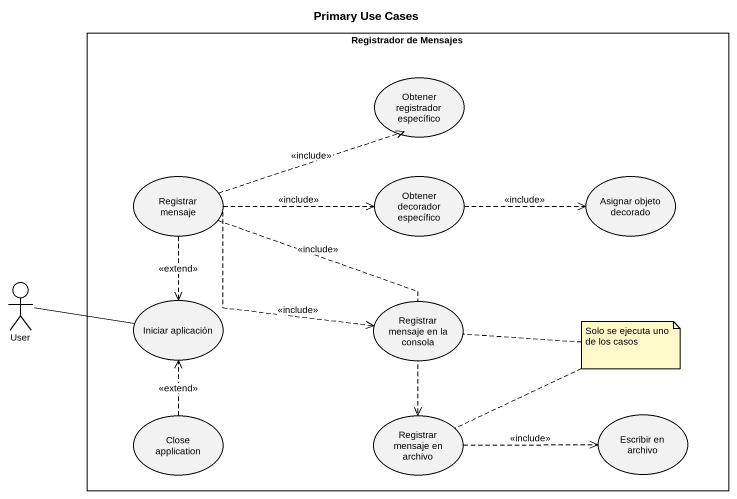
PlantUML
@startuml
title Primary Use Cases
rectangle "Registrador de Mensajes" as Registrador_de_Mensajes {
  usecase "Obtener registrador específico" as Obtener_registrador
  usecase "Registrar mensaje" as Registrar_mensaje
  usecase "Obtener decorador específico" as Obtener_decorador_específico
  usecase "Asignar objeto decorado" as Asignar_objeto_decorado
  usecase "Iniciar aplicación" as Iniciar_aplicación
  usecase "Registrar mensaje en la consola" as Registrar_mensaje_en_la
  usecase "Close application" as Close_application
  usecase "Registrar mensaje en archivo" as Registrar_mensaje_en_archivo
  usecase "Escribir en archivo" as Escribir_en_archivo
}
actor User
Registrar_mensaje .right.> Obtener_registrador : <<include>>
Registrar_mensaje .right.> Obtener_decorador_específico : <<include>>
Registrar_mensaje ..> Iniciar_aplicación : <<extend>>
Registrar_mensaje .right.> Registrar_mensaje_en_la : <<include>>
Registrar_mensaje ..> Registrar_mensaje_en_archivo : <<include>>
Obtener_decorador_específico .right.> Asignar_objeto_decorado : <<include>>
User -right- Iniciar_aplicación
Close_application .up.> Iniciar_aplicación : <<extend>>
Registrar_mensaje_en_archivo .right.> Escribir_en_archivo : <<include>>
note as N1
  Solo se ejecuta uno de los casos
end note
N1 .. Registrar_mensaje_en_la
N1 .. Registrar_mensaje_en_archivo
@enduml
